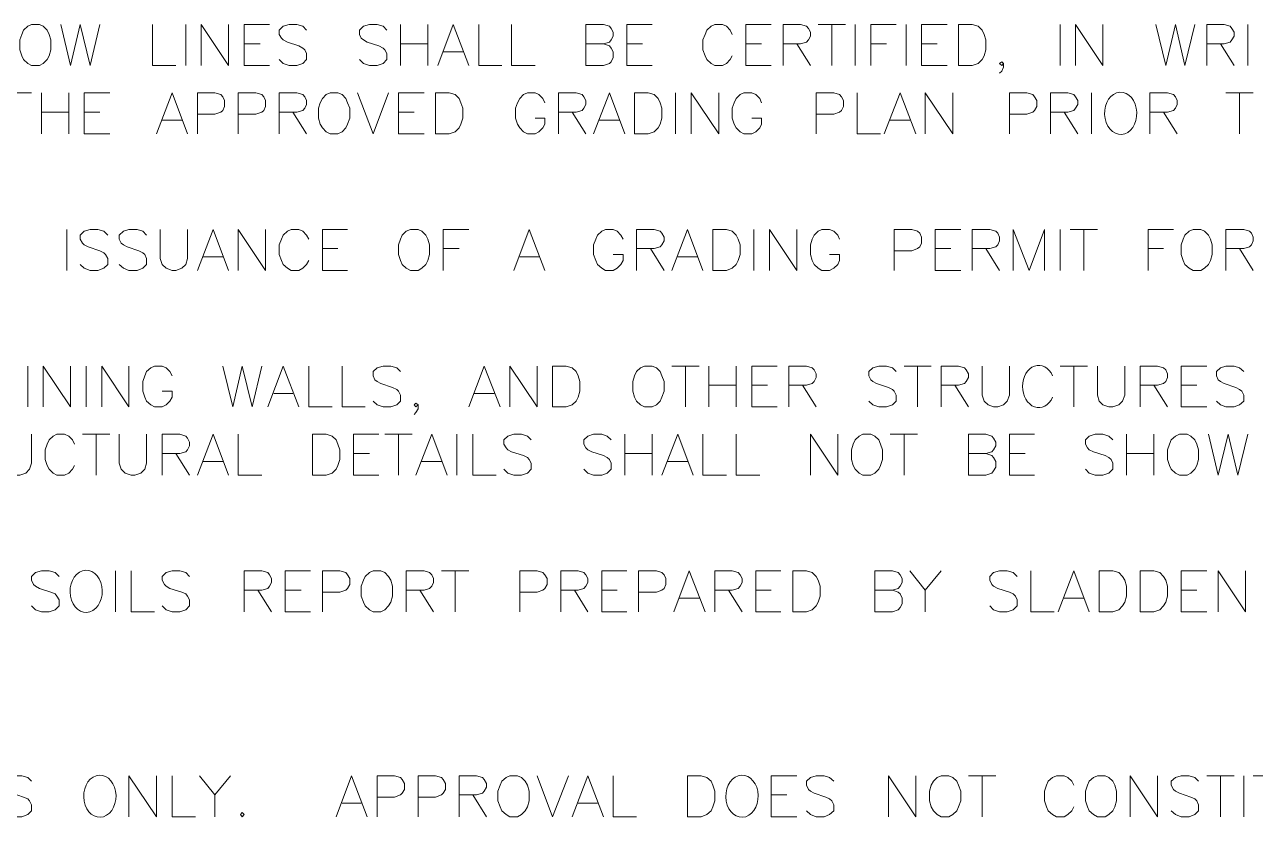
# Model space of a CAD drawing. Header units: millimetres. Extents: x -419 to 20046, y -14642 to 2638.
# Drawn here: x 30.655 to 33.058, y 7.071 to 8.623 of the extents above; entities that cross this region are included whole.
import ezdxf

# ---------------------------------------------------------------- set-up
doc = ezdxf.new("R2010")
doc.units = ezdxf.units.MM
doc.layers.add('PDF11_----TX03', color=7, linetype='Continuous')

msp = doc.modelspace()

# ---------------------------------------------------------------- linework, layer by layer
at = {"layer": 'PDF11_----TX03', "lineweight": 20}
for points in [[(30.6691, 8.6232), (30.6616, 8.6199), (30.6533, 8.6124), (30.65, 8.604), (30.6458, 8.5932), (30.6458, 8.574), (30.65, 8.5624), (30.6533, 8.5549), (30.6616, 8.5474), (30.6691, 8.5432), (30.6841, 8.5432), (30.6916, 8.5474), (30.6991, 8.5549), (30.7033, 8.5624), (30.7066, 8.574), (30.7066, 8.5932), (30.7033, 8.604), (30.6991, 8.6124), (30.6916, 8.6199), (30.6841, 8.6232)], [(32.4784, 8.5432), (32.4784, 8.6232), (32.5051, 8.6232), (32.5168, 8.6199), (32.5243, 8.6124), (32.5284, 8.604), (32.5318, 8.5932), (32.5318, 8.574), (32.5284, 8.5624), (32.5243, 8.5549), (32.5168, 8.5474), (32.5051, 8.5432)], [(31.2517, 8.4898), (31.2442, 8.4865), (31.2367, 8.479), (31.2325, 8.4707), (31.2292, 8.4598), (31.2292, 8.4407), (31.2325, 8.429), (31.2367, 8.4215), (31.2442, 8.414), (31.2517, 8.4098), (31.2667, 8.4098), (31.275, 8.414), (31.2825, 8.4215), (31.2858, 8.429), (31.29, 8.4407), (31.29, 8.4598), (31.2858, 8.4707), (31.2825, 8.479), (31.275, 8.4865), (31.2667, 8.4898)], [(31.4575, 8.4098), (31.4575, 8.4898), (31.4842, 8.4898), (31.4959, 8.4865), (31.5034, 8.479), (31.5067, 8.4707), (31.5109, 8.4598), (31.5109, 8.4407), (31.5067, 8.429), (31.5034, 8.4215), (31.4959, 8.414), (31.4842, 8.4098)], [(31.8459, 8.4098), (31.8459, 8.4898), (31.8725, 8.4898), (31.8842, 8.4865), (31.8917, 8.479), (31.8959, 8.4707), (31.8992, 8.4598), (31.8992, 8.4407), (31.8959, 8.429), (31.8917, 8.4215), (31.8842, 8.414), (31.8725, 8.4098)], [(31.4083, 8.2232), (31.4, 8.2198), (31.3925, 8.2123), (31.3892, 8.204), (31.385, 8.1932), (31.385, 8.174), (31.3892, 8.1623), (31.3925, 8.1548), (31.4, 8.1473), (31.4083, 8.1432), (31.4233, 8.1432), (31.4308, 8.1473), (31.4383, 8.1548), (31.4425, 8.1623), (31.4458, 8.174), (31.4458, 8.1932), (31.4425, 8.204), (31.4383, 8.2123), (31.4308, 8.2198), (31.4233, 8.2232)], [(31.9984, 8.1432), (31.9984, 8.2232), (32.0251, 8.2232), (32.0367, 8.2198), (32.0442, 8.2123), (32.0484, 8.204), (32.0517, 8.1932), (32.0517, 8.174), (32.0484, 8.1623), (32.0442, 8.1548), (32.0367, 8.1473), (32.0251, 8.1432)], [(32.936, 8.2232), (32.9285, 8.2198), (32.9201, 8.2123), (32.9168, 8.204), (32.9126, 8.1932), (32.9126, 8.174), (32.9168, 8.1623), (32.9201, 8.1548), (32.9285, 8.1473), (32.936, 8.1432), (32.951, 8.1432), (32.9585, 8.1473), (32.966, 8.1548), (32.9701, 8.1623), (32.9735, 8.174), (32.9735, 8.1932), (32.9701, 8.204), (32.966, 8.2123), (32.9585, 8.2198), (32.951, 8.2232)], [(31.6859, 7.8765), (31.6859, 7.9565), (31.7125, 7.9565), (31.7242, 7.9531), (31.7317, 7.9456), (31.7359, 7.9373), (31.7392, 7.9265), (31.7392, 7.9073), (31.7359, 7.8956), (31.7317, 7.8881), (31.7242, 7.8806), (31.7125, 7.8765)], [(31.865, 7.9565), (31.8575, 7.9531), (31.85, 7.9456), (31.8459, 7.9373), (31.8425, 7.9265), (31.8425, 7.9073), (31.8459, 7.8956), (31.85, 7.8881), (31.8575, 7.8806), (31.865, 7.8765), (31.8801, 7.8765), (31.8884, 7.8806), (31.8959, 7.8881), (31.8992, 7.8956), (31.9034, 7.9073), (31.9034, 7.9265), (31.8992, 7.9373), (31.8959, 7.9456), (31.8884, 7.9531), (31.8801, 7.9565)], [(31.2175, 7.7431), (31.2175, 7.8231), (31.2442, 7.8231), (31.2558, 7.8198), (31.2633, 7.8123), (31.2667, 7.804), (31.2708, 7.7931), (31.2708, 7.774), (31.2667, 7.7623), (31.2633, 7.7548), (31.2558, 7.7473), (31.2442, 7.7431)], [(32.2917, 7.8231), (32.2842, 7.8198), (32.2767, 7.8123), (32.2726, 7.804), (32.2692, 7.7931), (32.2692, 7.774), (32.2726, 7.7623), (32.2767, 7.7548), (32.2842, 7.7473), (32.2917, 7.7431), (32.3068, 7.7431), (32.3151, 7.7473), (32.3226, 7.7548), (32.3259, 7.7623), (32.3301, 7.774), (32.3301, 7.7931), (32.3259, 7.804), (32.3226, 7.8123), (32.3151, 7.8198), (32.3068, 7.8231)], [(32.9093, 7.8231), (32.9018, 7.8198), (32.8935, 7.8123), (32.8901, 7.804), (32.886, 7.7931), (32.886, 7.774), (32.8901, 7.7623), (32.8935, 7.7548), (32.9018, 7.7473), (32.9093, 7.7431), (32.9243, 7.7431), (32.9318, 7.7473), (32.9393, 7.7548), (32.9435, 7.7623), (32.9468, 7.774), (32.9468, 7.7931), (32.9435, 7.804), (32.9393, 7.8123), (32.9318, 7.8198), (32.9243, 7.8231)], [(31.3358, 7.5564), (31.3283, 7.5531), (31.32, 7.5456), (31.3167, 7.5381), (31.3125, 7.5264), (31.3125, 7.5073), (31.3167, 7.4956), (31.32, 7.4881), (31.3283, 7.4806), (31.3358, 7.4764), (31.3508, 7.4764), (31.3583, 7.4806), (31.3658, 7.4881), (31.37, 7.4956), (31.3733, 7.5073), (31.3733, 7.5264), (31.37, 7.5381), (31.3658, 7.5456), (31.3583, 7.5531), (31.3508, 7.5564)], [(32.1551, 7.4764), (32.1551, 7.5564), (32.1817, 7.5564), (32.1926, 7.5531), (32.2001, 7.5456), (32.2042, 7.5381), (32.2084, 7.5264), (32.2084, 7.5073), (32.2042, 7.4956), (32.2001, 7.4881), (32.1926, 7.4806), (32.1817, 7.4764)], [(32.7526, 7.4764), (32.7526, 7.5564), (32.7793, 7.5564), (32.791, 7.5531), (32.7985, 7.5456), (32.8026, 7.5381), (32.806, 7.5264), (32.806, 7.5073), (32.8026, 7.4956), (32.7985, 7.4881), (32.791, 7.4806), (32.7793, 7.4764)], [(32.8326, 7.4764), (32.8326, 7.5564), (32.8593, 7.5564), (32.871, 7.5531), (32.8785, 7.5456), (32.8826, 7.5381), (32.886, 7.5264), (32.886, 7.5073), (32.8826, 7.4956), (32.8785, 7.4881), (32.871, 7.4806), (32.8593, 7.4764)], [(31.6025, 7.1564), (31.595, 7.1531), (31.5867, 7.1456), (31.5834, 7.1381), (31.5792, 7.1264), (31.5792, 7.1072), (31.5834, 7.0956), (31.5867, 7.0881), (31.595, 7.0806), (31.6025, 7.0764), (31.6175, 7.0764), (31.625, 7.0806), (31.6325, 7.0881), (31.6367, 7.0956), (31.64, 7.1072), (31.64, 7.1264), (31.6367, 7.1381), (31.6325, 7.1456), (31.625, 7.1531), (31.6175, 7.1564)], [(31.9492, 7.0764), (31.9492, 7.1564), (31.9759, 7.1564), (31.9867, 7.1531), (31.9951, 7.1456), (31.9984, 7.1381), (32.0026, 7.1264), (32.0026, 7.1072), (31.9984, 7.0956), (31.9951, 7.0881), (31.9867, 7.0806), (31.9759, 7.0764)], [(32.4443, 7.1564), (32.4368, 7.1531), (32.4293, 7.1456), (32.4251, 7.1381), (32.4218, 7.1264), (32.4218, 7.1072), (32.4251, 7.0956), (32.4293, 7.0881), (32.4368, 7.0806), (32.4443, 7.0764), (32.4593, 7.0764), (32.4668, 7.0806), (32.4751, 7.0881), (32.4784, 7.0956), (32.4826, 7.1072), (32.4826, 7.1264), (32.4784, 7.1381), (32.4751, 7.1456), (32.4668, 7.1531), (32.4593, 7.1564)], [(32.7493, 7.1564), (32.7418, 7.1531), (32.7335, 7.1456), (32.7301, 7.1381), (32.726, 7.1264), (32.726, 7.1072), (32.7301, 7.0956), (32.7335, 7.0881), (32.7418, 7.0806), (32.7493, 7.0764), (32.7643, 7.0764), (32.7718, 7.0806), (32.7793, 7.0881), (32.7835, 7.0956), (32.7868, 7.1072), (32.7868, 7.1264), (32.7835, 7.1381), (32.7793, 7.1456), (32.7718, 7.1531), (32.7643, 7.1564)], [(31.08, 7.0847), (31.0767, 7.0806), (31.08, 7.0764), (31.0842, 7.0806)]]:
    msp.add_lwpolyline(points, close=True, dxfattribs=at)
for points in [[(30.7258, 8.6232), (30.745, 8.5432), (30.7641, 8.6232), (30.7833, 8.5432), (30.8025, 8.6232)], [(30.905, 8.6232), (30.905, 8.5432), (30.9508, 8.5432)], [(30.97, 8.6232), (30.97, 8.5432)], [(31, 8.5432), (31, 8.6232), (31.0533, 8.5432), (31.0533, 8.6232)], [(31.1333, 8.5432), (31.0842, 8.5432), (31.0842, 8.6232), (31.1333, 8.6232)], [(31.2058, 8.6124), (31.1983, 8.6199), (31.1867, 8.6232), (31.1717, 8.6232), (31.16, 8.6199), (31.1525, 8.6124), (31.1525, 8.604), (31.1567, 8.5965), (31.16, 8.5932), (31.1683, 8.589), (31.1908, 8.5815), (31.1983, 8.5774), (31.2025, 8.574), (31.2058, 8.5665), (31.2058, 8.5549), (31.1983, 8.5474), (31.1867, 8.5432), (31.1717, 8.5432), (31.16, 8.5474), (31.1525, 8.5549)], [(31.3625, 8.6124), (31.355, 8.6199), (31.3433, 8.6232), (31.3283, 8.6232), (31.3167, 8.6199), (31.3092, 8.6124), (31.3092, 8.604), (31.3125, 8.5965), (31.3167, 8.5932), (31.3242, 8.589), (31.3467, 8.5815), (31.355, 8.5774), (31.3583, 8.574), (31.3625, 8.5665), (31.3625, 8.5549), (31.355, 8.5474), (31.3433, 8.5432), (31.3283, 8.5432), (31.3167, 8.5474), (31.3092, 8.5549)], [(31.3892, 8.6232), (31.3892, 8.5432)], [(31.4425, 8.6232), (31.4425, 8.5432)], [(31.4617, 8.5432), (31.4917, 8.6232), (31.5225, 8.5432)], [(31.5417, 8.6232), (31.5417, 8.5432), (31.5867, 8.5432)], [(31.6059, 8.6232), (31.6059, 8.5432), (31.6517, 8.5432)], [(31.785, 8.5857), (31.7967, 8.5815), (31.8, 8.5774), (31.8042, 8.5699), (31.8042, 8.559), (31.8, 8.5507), (31.7967, 8.5474), (31.785, 8.5432), (31.7509, 8.5432), (31.7509, 8.6232), (31.785, 8.6232), (31.7967, 8.6199), (31.8, 8.6157), (31.8042, 8.6082), (31.8042, 8.6007), (31.8, 8.5932), (31.7967, 8.589), (31.785, 8.5857), (31.7509, 8.5857)], [(31.8801, 8.5432), (31.8309, 8.5432), (31.8309, 8.6232), (31.8801, 8.6232)], [(32.0367, 8.604), (32.0326, 8.6124), (32.0251, 8.6199), (32.0176, 8.6232), (32.0026, 8.6232), (31.9951, 8.6199), (31.9867, 8.6124), (31.9834, 8.604), (31.9792, 8.5932), (31.9792, 8.574), (31.9834, 8.5624), (31.9867, 8.5549), (31.9951, 8.5474), (32.0026, 8.5432), (32.0176, 8.5432), (32.0251, 8.5474), (32.0326, 8.5549), (32.0367, 8.5624)], [(32.1126, 8.5432), (32.0634, 8.5432), (32.0634, 8.6232), (32.1126, 8.6232)], [(32.1359, 8.5432), (32.1359, 8.6232), (32.1701, 8.6232), (32.1817, 8.6199), (32.1851, 8.6157), (32.1892, 8.6082), (32.1892, 8.6007), (32.1851, 8.5932), (32.1817, 8.589), (32.1701, 8.5857), (32.1359, 8.5857)], [(32.2042, 8.6232), (32.2576, 8.6232)], [(32.2309, 8.6232), (32.2309, 8.5432)], [(32.2767, 8.6232), (32.2767, 8.5432)], [(32.3068, 8.5432), (32.3068, 8.6232), (32.3568, 8.6232)], [(32.3759, 8.6232), (32.3759, 8.5432)], [(32.4559, 8.5432), (32.4059, 8.5432), (32.4059, 8.6232), (32.4559, 8.6232)], [(32.6768, 8.6232), (32.6768, 8.5432)], [(32.7068, 8.5432), (32.7068, 8.6232), (32.7601, 8.5432), (32.7601, 8.6232)], [(32.8635, 8.6232), (32.8826, 8.5432), (32.9018, 8.6232), (32.9201, 8.5432), (32.9393, 8.6232)], [(32.9626, 8.5432), (32.9626, 8.6232), (32.9968, 8.6232), (33.0085, 8.6199), (33.0118, 8.6157), (33.016, 8.6082), (33.016, 8.6007), (33.0118, 8.5932), (33.0085, 8.589), (32.9968, 8.5857), (32.9626, 8.5857)], [(33.0426, 8.6232), (33.0426, 8.5432)], [(31.0842, 8.5857), (31.115, 8.5857)], [(31.3892, 8.5857), (31.4425, 8.5857)], [(31.8309, 8.5857), (31.8617, 8.5857)], [(32.0634, 8.5857), (32.0934, 8.5857)], [(32.1626, 8.5857), (32.1892, 8.5432)], [(32.3068, 8.5857), (32.3376, 8.5857)], [(32.4059, 8.5857), (32.4368, 8.5857)], [(32.9893, 8.5857), (33.016, 8.5432)], [(31.4725, 8.5699), (31.5109, 8.5699)], [(32.5659, 8.5474), (32.5626, 8.5432), (32.5584, 8.5474), (32.5626, 8.5507), (32.5659, 8.5474), (32.5659, 8.5398), (32.5626, 8.5323), (32.5584, 8.5282)], [(30.6158, 8.4898), (30.6691, 8.4898)], [(30.6883, 8.4898), (30.6883, 8.4098)], [(30.7416, 8.4898), (30.7416, 8.4098)], [(30.8216, 8.4098), (30.7716, 8.4098), (30.7716, 8.4898), (30.8216, 8.4898)], [(30.9125, 8.4098), (30.9433, 8.4898), (30.9733, 8.4098)], [(30.9925, 8.4098), (30.9925, 8.4898), (31.0266, 8.4898), (31.0383, 8.4865), (31.0425, 8.4823), (31.0458, 8.4748), (31.0458, 8.4632), (31.0425, 8.4557), (31.0383, 8.4523), (31.0266, 8.4482), (30.9925, 8.4482)], [(31.0725, 8.4098), (31.0725, 8.4898), (31.1067, 8.4898), (31.1183, 8.4865), (31.1225, 8.4823), (31.1258, 8.4748), (31.1258, 8.4632), (31.1225, 8.4557), (31.1183, 8.4523), (31.1067, 8.4482), (31.0725, 8.4482)], [(31.1525, 8.4098), (31.1525, 8.4898), (31.1867, 8.4898), (31.1983, 8.4865), (31.2025, 8.4823), (31.2058, 8.4748), (31.2058, 8.4673), (31.2025, 8.4598), (31.1983, 8.4557), (31.1867, 8.4523), (31.1525, 8.4523)], [(31.305, 8.4898), (31.3358, 8.4098), (31.3658, 8.4898)], [(31.435, 8.4098), (31.385, 8.4098), (31.385, 8.4898), (31.435, 8.4898)], [(31.6709, 8.4707), (31.6667, 8.479), (31.6592, 8.4865), (31.6517, 8.4898), (31.6367, 8.4898), (31.6292, 8.4865), (31.6217, 8.479), (31.6175, 8.4707), (31.6134, 8.4598), (31.6134, 8.4407), (31.6175, 8.429), (31.6217, 8.4215), (31.6292, 8.414), (31.6367, 8.4098), (31.6517, 8.4098), (31.6592, 8.414), (31.6667, 8.4215), (31.6709, 8.429), (31.6709, 8.4407), (31.6517, 8.4407)], [(31.6975, 8.4098), (31.6975, 8.4898), (31.7317, 8.4898), (31.7434, 8.4865), (31.7467, 8.4823), (31.7509, 8.4748), (31.7509, 8.4673), (31.7467, 8.4598), (31.7434, 8.4557), (31.7317, 8.4523), (31.6975, 8.4523)], [(31.7659, 8.4098), (31.7967, 8.4898), (31.8267, 8.4098)], [(31.9259, 8.4898), (31.9259, 8.4098)], [(31.9567, 8.4098), (31.9567, 8.4898), (32.0101, 8.4098), (32.0101, 8.4898)], [(32.0934, 8.4707), (32.0901, 8.479), (32.0826, 8.4865), (32.0751, 8.4898), (32.0592, 8.4898), (32.0517, 8.4865), (32.0442, 8.479), (32.0401, 8.4707), (32.0367, 8.4598), (32.0367, 8.4407), (32.0401, 8.429), (32.0442, 8.4215), (32.0517, 8.414), (32.0592, 8.4098), (32.0751, 8.4098), (32.0826, 8.414), (32.0901, 8.4215), (32.0934, 8.429), (32.0934, 8.4407), (32.0751, 8.4407)], [(32.2001, 8.4098), (32.2001, 8.4898), (32.2351, 8.4898), (32.2459, 8.4865), (32.2501, 8.4823), (32.2534, 8.4748), (32.2534, 8.4632), (32.2501, 8.4557), (32.2459, 8.4523), (32.2351, 8.4482), (32.2001, 8.4482)], [(32.2801, 8.4898), (32.2801, 8.4098), (32.3259, 8.4098)], [(32.3334, 8.4098), (32.3643, 8.4898), (32.3951, 8.4098)], [(32.4134, 8.4098), (32.4134, 8.4898), (32.4668, 8.4098), (32.4668, 8.4898)], [(32.5776, 8.4098), (32.5776, 8.4898), (32.6118, 8.4898), (32.6234, 8.4865), (32.6268, 8.4823), (32.6309, 8.4748), (32.6309, 8.4632), (32.6268, 8.4557), (32.6234, 8.4523), (32.6118, 8.4482), (32.5776, 8.4482)], [(32.6576, 8.4098), (32.6576, 8.4898), (32.6918, 8.4898), (32.7034, 8.4865), (32.7068, 8.4823), (32.711, 8.4748), (32.711, 8.4673), (32.7068, 8.4598), (32.7034, 8.4557), (32.6918, 8.4523), (32.6576, 8.4523)], [(32.7376, 8.4898), (32.7376, 8.4098)], [(32.8518, 8.4098), (32.8518, 8.4898), (32.886, 8.4898), (32.8976, 8.4865), (32.9018, 8.4823), (32.9051, 8.4748), (32.9051, 8.4673), (32.9018, 8.4598), (32.8976, 8.4557), (32.886, 8.4523), (32.8518, 8.4523)], [(33.0001, 8.4898), (33.0535, 8.4898)], [(33.0268, 8.4898), (33.0268, 8.4098)], [(30.6883, 8.4523), (30.7416, 8.4523)], [(30.7716, 8.4523), (30.8025, 8.4523)], [(30.9241, 8.4365), (30.9625, 8.4365)], [(31.1792, 8.4523), (31.2058, 8.4098)], [(31.385, 8.4523), (31.4158, 8.4523)], [(31.7242, 8.4523), (31.7509, 8.4098)], [(31.7775, 8.4365), (31.8159, 8.4365)], [(32.3451, 8.4365), (32.3834, 8.4365)], [(32.6843, 8.4523), (32.711, 8.4098)], [(32.8785, 8.4523), (32.9051, 8.4098)], [(30.7375, 8.2232), (30.7375, 8.1432)], [(30.8175, 8.2123), (30.81, 8.2198), (30.7983, 8.2232), (30.7833, 8.2232), (30.7716, 8.2198), (30.7641, 8.2123), (30.7641, 8.204), (30.7683, 8.1965), (30.7716, 8.1932), (30.7791, 8.189), (30.8025, 8.1815), (30.81, 8.1773), (30.8133, 8.174), (30.8175, 8.1665), (30.8175, 8.1548), (30.81, 8.1473), (30.7983, 8.1432), (30.7833, 8.1432), (30.7716, 8.1473), (30.7641, 8.1548)], [(30.8933, 8.2123), (30.8858, 8.2198), (30.875, 8.2232), (30.8591, 8.2232), (30.8483, 8.2198), (30.84, 8.2123), (30.84, 8.204), (30.8441, 8.1965), (30.8483, 8.1932), (30.8558, 8.189), (30.8783, 8.1815), (30.8858, 8.1773), (30.89, 8.174), (30.8933, 8.1665), (30.8933, 8.1548), (30.8858, 8.1473), (30.875, 8.1432), (30.8591, 8.1432), (30.8483, 8.1473), (30.84, 8.1548)], [(30.92, 8.2232), (30.92, 8.1665), (30.9241, 8.1548), (30.9316, 8.1473), (30.9433, 8.1432), (30.9508, 8.1432), (30.9625, 8.1473), (30.97, 8.1548), (30.9733, 8.1665), (30.9733, 8.2232)], [(30.9925, 8.1432), (31.0233, 8.2232), (31.0533, 8.1432)], [(31.0725, 8.1432), (31.0725, 8.2232), (31.1258, 8.1432), (31.1258, 8.2232)], [(31.21, 8.204), (31.2058, 8.2123), (31.1983, 8.2198), (31.1908, 8.2232), (31.1758, 8.2232), (31.1683, 8.2198), (31.16, 8.2123), (31.1567, 8.204), (31.1525, 8.1932), (31.1525, 8.174), (31.1567, 8.1623), (31.16, 8.1548), (31.1683, 8.1473), (31.1758, 8.1432), (31.1908, 8.1432), (31.1983, 8.1473), (31.2058, 8.1548), (31.21, 8.1623)], [(31.2858, 8.1432), (31.2367, 8.1432), (31.2367, 8.2232), (31.2858, 8.2232)], [(31.4725, 8.1432), (31.4725, 8.2232), (31.5225, 8.2232)], [(31.61, 8.1432), (31.64, 8.2232), (31.6709, 8.1432)], [(31.8234, 8.204), (31.8192, 8.2123), (31.8117, 8.2198), (31.8042, 8.2232), (31.7892, 8.2232), (31.7817, 8.2198), (31.7734, 8.2123), (31.77, 8.204), (31.7659, 8.1932), (31.7659, 8.174), (31.77, 8.1623), (31.7734, 8.1548), (31.7817, 8.1473), (31.7892, 8.1432), (31.8042, 8.1432), (31.8117, 8.1473), (31.8192, 8.1548), (31.8234, 8.1623), (31.8234, 8.174), (31.8042, 8.174)], [(31.85, 8.1432), (31.85, 8.2232), (31.8842, 8.2232), (31.8959, 8.2198), (31.8992, 8.2157), (31.9034, 8.2082), (31.9034, 8.2007), (31.8992, 8.1932), (31.8959, 8.189), (31.8842, 8.1857), (31.85, 8.1857)], [(31.9184, 8.1432), (31.9492, 8.2232), (31.9792, 8.1432)], [(32.0784, 8.2232), (32.0784, 8.1432)], [(32.1092, 8.1432), (32.1092, 8.2232), (32.1626, 8.1432), (32.1626, 8.2232)], [(32.2459, 8.204), (32.2426, 8.2123), (32.2351, 8.2198), (32.2267, 8.2232), (32.2117, 8.2232), (32.2042, 8.2198), (32.1967, 8.2123), (32.1926, 8.204), (32.1892, 8.1932), (32.1892, 8.174), (32.1926, 8.1623), (32.1967, 8.1548), (32.2042, 8.1473), (32.2117, 8.1432), (32.2267, 8.1432), (32.2351, 8.1473), (32.2426, 8.1548), (32.2459, 8.1623), (32.2459, 8.174), (32.2267, 8.174)], [(32.3526, 8.1432), (32.3526, 8.2232), (32.3868, 8.2232), (32.3984, 8.2198), (32.4026, 8.2157), (32.4059, 8.2082), (32.4059, 8.1965), (32.4026, 8.189), (32.3984, 8.1857), (32.3868, 8.1815), (32.3526, 8.1815)], [(32.4826, 8.1432), (32.4326, 8.1432), (32.4326, 8.2232), (32.4826, 8.2232)], [(32.5051, 8.1432), (32.5051, 8.2232), (32.5393, 8.2232), (32.5509, 8.2198), (32.5551, 8.2157), (32.5584, 8.2082), (32.5584, 8.2007), (32.5551, 8.1932), (32.5509, 8.189), (32.5393, 8.1857), (32.5051, 8.1857)], [(32.5851, 8.1432), (32.5851, 8.2232), (32.6159, 8.1432), (32.6459, 8.2232), (32.6459, 8.1432)], [(32.6768, 8.2232), (32.6768, 8.1432)], [(32.6959, 8.2232), (32.7493, 8.2232)], [(32.7226, 8.2232), (32.7226, 8.1432)], [(32.8485, 8.1432), (32.8485, 8.2232), (32.8976, 8.2232)], [(33.0001, 8.1432), (33.0001, 8.2232), (33.0351, 8.2232), (33.046, 8.2198), (33.0501, 8.2157), (33.0535, 8.2082), (33.0535, 8.2007), (33.0501, 8.1932), (33.046, 8.189), (33.0351, 8.1857), (33.0001, 8.1857)], [(31.0041, 8.1698), (31.0425, 8.1698)], [(31.2367, 8.1857), (31.2667, 8.1857)], [(31.4725, 8.1857), (31.5034, 8.1857)], [(31.6217, 8.1698), (31.6592, 8.1698)], [(31.8767, 8.1857), (31.9034, 8.1432)], [(31.9301, 8.1698), (31.9684, 8.1698)], [(32.4326, 8.1857), (32.4634, 8.1857)], [(32.5318, 8.1857), (32.5584, 8.1432)], [(32.8485, 8.1857), (32.8785, 8.1857)], [(33.0268, 8.1857), (33.0535, 8.1432)], [(30.6616, 7.9565), (30.6616, 7.8765)], [(30.6916, 7.8765), (30.6916, 7.9565), (30.745, 7.8765), (30.745, 7.9565)], [(30.7758, 7.9565), (30.7758, 7.8765)], [(30.8058, 7.8765), (30.8058, 7.9565), (30.8591, 7.8765), (30.8591, 7.9565)], [(30.9433, 7.9373), (30.9391, 7.9456), (30.9316, 7.9531), (30.9241, 7.9565), (30.9091, 7.9565), (30.9016, 7.9531), (30.8933, 7.9456), (30.89, 7.9373), (30.8858, 7.9265), (30.8858, 7.9073), (30.89, 7.8956), (30.8933, 7.8881), (30.9016, 7.8806), (30.9091, 7.8765), (30.9241, 7.8765), (30.9316, 7.8806), (30.9391, 7.8881), (30.9433, 7.8956), (30.9433, 7.9073), (30.9241, 7.9073)], [(31.0425, 7.9565), (31.0617, 7.8765), (31.08, 7.9565), (31.0992, 7.8765), (31.1183, 7.9565)], [(31.13, 7.8765), (31.16, 7.9565), (31.1908, 7.8765)], [(31.21, 7.9565), (31.21, 7.8765), (31.2558, 7.8765)], [(31.275, 7.9565), (31.275, 7.8765), (31.32, 7.8765)], [(31.3892, 7.9456), (31.3817, 7.9531), (31.37, 7.9565), (31.355, 7.9565), (31.3433, 7.9531), (31.3358, 7.9456), (31.3358, 7.9373), (31.3392, 7.9298), (31.3433, 7.9265), (31.3508, 7.9223), (31.3733, 7.9148), (31.3817, 7.9106), (31.385, 7.9073), (31.3892, 7.8998), (31.3892, 7.8881), (31.3817, 7.8806), (31.37, 7.8765), (31.355, 7.8765), (31.3433, 7.8806), (31.3358, 7.8881)], [(31.5225, 7.8765), (31.5525, 7.9565), (31.5834, 7.8765)], [(31.6025, 7.8765), (31.6025, 7.9565), (31.6559, 7.8765), (31.6559, 7.9565)], [(31.9184, 7.9565), (31.9717, 7.9565)], [(31.9451, 7.9565), (31.9451, 7.8765)], [(31.9909, 7.9565), (31.9909, 7.8765)], [(32.0442, 7.9565), (32.0442, 7.8765)], [(32.1242, 7.8765), (32.0751, 7.8765), (32.0751, 7.9565), (32.1242, 7.9565)], [(32.1467, 7.8765), (32.1467, 7.9565), (32.1817, 7.9565), (32.1926, 7.9531), (32.1967, 7.949), (32.2001, 7.9415), (32.2001, 7.934), (32.1967, 7.9265), (32.1926, 7.9223), (32.1817, 7.919), (32.1467, 7.919)], [(32.3568, 7.9456), (32.3493, 7.9531), (32.3376, 7.9565), (32.3226, 7.9565), (32.3109, 7.9531), (32.3034, 7.9456), (32.3034, 7.9373), (32.3068, 7.9298), (32.3109, 7.9265), (32.3184, 7.9223), (32.3418, 7.9148), (32.3493, 7.9106), (32.3526, 7.9073), (32.3568, 7.8998), (32.3568, 7.8881), (32.3493, 7.8806), (32.3376, 7.8765), (32.3226, 7.8765), (32.3109, 7.8806), (32.3034, 7.8881)], [(32.3718, 7.9565), (32.4251, 7.9565)], [(32.3984, 7.9565), (32.3984, 7.8765)], [(32.4443, 7.8765), (32.4443, 7.9565), (32.4784, 7.9565), (32.4901, 7.9531), (32.4934, 7.949), (32.4976, 7.9415), (32.4976, 7.934), (32.4934, 7.9265), (32.4901, 7.9223), (32.4784, 7.919), (32.4443, 7.919)], [(32.5243, 7.9565), (32.5243, 7.8998), (32.5284, 7.8881), (32.5359, 7.8806), (32.5468, 7.8765), (32.5551, 7.8765), (32.5659, 7.8806), (32.5734, 7.8881), (32.5776, 7.8998), (32.5776, 7.9565)], [(32.6768, 7.9565), (32.7301, 7.9565)], [(32.7034, 7.9565), (32.7034, 7.8765)], [(32.7493, 7.9565), (32.7493, 7.8998), (32.7526, 7.8881), (32.7601, 7.8806), (32.7718, 7.8765), (32.7793, 7.8765), (32.791, 7.8806), (32.7985, 7.8881), (32.8026, 7.8998), (32.8026, 7.9565)], [(32.8326, 7.8765), (32.8326, 7.9565), (32.8668, 7.9565), (32.8785, 7.9531), (32.8826, 7.949), (32.886, 7.9415), (32.886, 7.934), (32.8826, 7.9265), (32.8785, 7.9223), (32.8668, 7.919), (32.8326, 7.919)], [(32.9626, 7.8765), (32.9126, 7.8765), (32.9126, 7.9565), (32.9626, 7.9565)], [(33.0351, 7.9456), (33.0268, 7.9531), (33.016, 7.9565), (33.0001, 7.9565), (32.9893, 7.9531), (32.9818, 7.9456), (32.9818, 7.9373), (32.9851, 7.9298), (32.9893, 7.9265), (32.9968, 7.9223), (33.0193, 7.9148), (33.0268, 7.9106), (33.031, 7.9073), (33.0351, 7.8998), (33.0351, 7.8881), (33.0268, 7.8806), (33.016, 7.8765), (33.0001, 7.8765), (32.9893, 7.8806), (32.9818, 7.8881)], [(31.9909, 7.919), (32.0442, 7.919)], [(32.0751, 7.919), (32.1051, 7.919)], [(32.1734, 7.919), (32.2001, 7.8765)], [(32.4709, 7.919), (32.4976, 7.8765)], [(32.8593, 7.919), (32.886, 7.8765)], [(32.9126, 7.919), (32.9435, 7.919)], [(31.1417, 7.9031), (31.1792, 7.9031)], [(31.4233, 7.8806), (31.4192, 7.8765), (31.4158, 7.8806), (31.4192, 7.884), (31.4233, 7.8806), (31.4233, 7.8731), (31.4192, 7.8656), (31.4158, 7.8615)], [(31.5334, 7.9031), (31.5717, 7.9031)], [(30.6158, 7.8231), (30.6158, 7.7665), (30.6191, 7.7548), (30.6266, 7.7473), (30.6383, 7.7431), (30.6458, 7.7431), (30.6575, 7.7473), (30.665, 7.7548), (30.6691, 7.7665), (30.6691, 7.8231)], [(30.7525, 7.804), (30.7491, 7.8123), (30.7416, 7.8198), (30.7333, 7.8231), (30.7183, 7.8231), (30.7108, 7.8198), (30.7033, 7.8123), (30.6991, 7.804), (30.6958, 7.7931), (30.6958, 7.774), (30.6991, 7.7623), (30.7033, 7.7548), (30.7108, 7.7473), (30.7183, 7.7431), (30.7333, 7.7431), (30.7416, 7.7473), (30.7491, 7.7548), (30.7525, 7.7623)], [(30.7683, 7.8231), (30.8216, 7.8231)], [(30.795, 7.8231), (30.795, 7.7431)], [(30.84, 7.8231), (30.84, 7.7665), (30.8441, 7.7548), (30.8516, 7.7473), (30.8633, 7.7431), (30.8708, 7.7431), (30.8825, 7.7473), (30.89, 7.7548), (30.8933, 7.7665), (30.8933, 7.8231)], [(30.9241, 7.7431), (30.9241, 7.8231), (30.9583, 7.8231), (30.97, 7.8198), (30.9733, 7.8156), (30.9775, 7.8081), (30.9775, 7.8006), (30.9733, 7.7931), (30.97, 7.789), (30.9583, 7.7856), (30.9241, 7.7856)], [(30.9925, 7.7431), (31.0233, 7.8231), (31.0533, 7.7431)], [(31.0725, 7.8231), (31.0725, 7.7431), (31.1183, 7.7431)], [(31.3467, 7.7431), (31.2975, 7.7431), (31.2975, 7.8231), (31.3467, 7.8231)], [(31.3583, 7.8231), (31.4117, 7.8231)], [(31.385, 7.8231), (31.385, 7.7431)], [(31.4192, 7.7431), (31.45, 7.8231), (31.48, 7.7431)], [(31.4992, 7.8231), (31.4992, 7.7431)], [(31.53, 7.8231), (31.53, 7.7431), (31.5759, 7.7431)], [(31.6442, 7.8123), (31.6367, 7.8198), (31.625, 7.8231), (31.61, 7.8231), (31.5984, 7.8198), (31.5909, 7.8123), (31.5909, 7.804), (31.595, 7.7965), (31.5984, 7.7931), (31.6059, 7.789), (31.6292, 7.7815), (31.6367, 7.7781), (31.64, 7.774), (31.6442, 7.7665), (31.6442, 7.7548), (31.6367, 7.7473), (31.625, 7.7431), (31.61, 7.7431), (31.5984, 7.7473), (31.5909, 7.7548)], [(31.8, 7.8123), (31.7925, 7.8198), (31.7817, 7.8231), (31.7659, 7.8231), (31.755, 7.8198), (31.7467, 7.8123), (31.7467, 7.804), (31.7509, 7.7965), (31.755, 7.7931), (31.7625, 7.789), (31.785, 7.7815), (31.7925, 7.7781), (31.7967, 7.774), (31.8, 7.7665), (31.8, 7.7548), (31.7925, 7.7473), (31.7817, 7.7431), (31.7659, 7.7431), (31.755, 7.7473), (31.7467, 7.7548)], [(31.8267, 7.8231), (31.8267, 7.7431)], [(31.8801, 7.8231), (31.8801, 7.7431)], [(31.8992, 7.7431), (31.9301, 7.8231), (31.9601, 7.7431)], [(31.9792, 7.8231), (31.9792, 7.7431), (32.0251, 7.7431)], [(32.0442, 7.8231), (32.0442, 7.7431), (32.0901, 7.7431)], [(32.1892, 7.7431), (32.1892, 7.8231), (32.2426, 7.7431), (32.2426, 7.8231)], [(32.3451, 7.8231), (32.3984, 7.8231)], [(32.3718, 7.8231), (32.3718, 7.7431)], [(32.5318, 7.7856), (32.5434, 7.7815), (32.5468, 7.7781), (32.5509, 7.7698), (32.5509, 7.759), (32.5468, 7.7515), (32.5434, 7.7473), (32.5318, 7.7431), (32.4976, 7.7431), (32.4976, 7.8231), (32.5318, 7.8231), (32.5434, 7.8198), (32.5468, 7.8156), (32.5509, 7.8081), (32.5509, 7.8006), (32.5468, 7.7931), (32.5434, 7.789), (32.5318, 7.7856), (32.4976, 7.7856)], [(32.6268, 7.7431), (32.5776, 7.7431), (32.5776, 7.8231), (32.6268, 7.8231)], [(32.7793, 7.8123), (32.7718, 7.8198), (32.7601, 7.8231), (32.7451, 7.8231), (32.7335, 7.8198), (32.726, 7.8123), (32.726, 7.804), (32.7301, 7.7965), (32.7335, 7.7931), (32.7418, 7.789), (32.7643, 7.7815), (32.7718, 7.7781), (32.776, 7.774), (32.7793, 7.7665), (32.7793, 7.7548), (32.7718, 7.7473), (32.7601, 7.7431), (32.7451, 7.7431), (32.7335, 7.7473), (32.726, 7.7548)], [(32.806, 7.8231), (32.806, 7.7431)], [(32.8593, 7.8231), (32.8593, 7.7431)], [(32.966, 7.8231), (32.9851, 7.7431), (33.0043, 7.8231), (33.0235, 7.7431), (33.0426, 7.8231)], [(30.9508, 7.7856), (30.9775, 7.7431)], [(31.2975, 7.7856), (31.3283, 7.7856)], [(31.8267, 7.7856), (31.8801, 7.7856)], [(32.5776, 7.7856), (32.6084, 7.7856)], [(32.806, 7.7856), (32.8593, 7.7856)], [(31.0041, 7.7698), (31.0425, 7.7698)], [(31.4308, 7.7698), (31.4692, 7.7698)], [(31.9109, 7.7698), (31.9492, 7.7698)], [(30.7225, 7.5456), (30.715, 7.5531), (30.7033, 7.5564), (30.6883, 7.5564), (30.6766, 7.5531), (30.6691, 7.5456), (30.6691, 7.5381), (30.6725, 7.5298), (30.6766, 7.5264), (30.6841, 7.5223), (30.7066, 7.5148), (30.715, 7.5114), (30.7183, 7.5073), (30.7225, 7.4998), (30.7225, 7.4881), (30.715, 7.4806), (30.7033, 7.4764), (30.6883, 7.4764), (30.6766, 7.4806), (30.6691, 7.4881)], [(30.8325, 7.5564), (30.8325, 7.4764)], [(30.8633, 7.5564), (30.8633, 7.4764), (30.9091, 7.4764)], [(30.9775, 7.5456), (30.97, 7.5531), (30.9583, 7.5564), (30.9433, 7.5564), (30.9316, 7.5531), (30.9241, 7.5456), (30.9241, 7.5381), (30.9283, 7.5298), (30.9316, 7.5264), (30.9391, 7.5223), (30.9625, 7.5148), (30.97, 7.5114), (30.9733, 7.5073), (30.9775, 7.4998), (30.9775, 7.4881), (30.97, 7.4806), (30.9583, 7.4764), (30.9433, 7.4764), (30.9316, 7.4806), (30.9241, 7.4881)], [(31.0842, 7.4764), (31.0842, 7.5564), (31.1183, 7.5564), (31.13, 7.5531), (31.1333, 7.5489), (31.1375, 7.5414), (31.1375, 7.5339), (31.1333, 7.5264), (31.13, 7.5223), (31.1183, 7.5189), (31.0842, 7.5189)], [(31.2133, 7.4764), (31.1642, 7.4764), (31.1642, 7.5564), (31.2133, 7.5564)], [(31.2367, 7.4764), (31.2367, 7.5564), (31.2708, 7.5564), (31.2825, 7.5531), (31.2858, 7.5489), (31.29, 7.5414), (31.29, 7.5298), (31.2858, 7.5223), (31.2825, 7.5189), (31.2708, 7.5148), (31.2367, 7.5148)], [(31.4, 7.4764), (31.4, 7.5564), (31.435, 7.5564), (31.4458, 7.5531), (31.45, 7.5489), (31.4533, 7.5414), (31.4533, 7.5339), (31.45, 7.5264), (31.4458, 7.5223), (31.435, 7.5189), (31.4, 7.5189)], [(31.4692, 7.5564), (31.5225, 7.5564)], [(31.4959, 7.5564), (31.4959, 7.4764)], [(31.6217, 7.4764), (31.6217, 7.5564), (31.6559, 7.5564), (31.6667, 7.5531), (31.6709, 7.5489), (31.675, 7.5414), (31.675, 7.5298), (31.6709, 7.5223), (31.6667, 7.5189), (31.6559, 7.5148), (31.6217, 7.5148)], [(31.7017, 7.4764), (31.7017, 7.5564), (31.7359, 7.5564), (31.7467, 7.5531), (31.7509, 7.5489), (31.755, 7.5414), (31.755, 7.5339), (31.7509, 7.5264), (31.7467, 7.5223), (31.7359, 7.5189), (31.7017, 7.5189)], [(31.8309, 7.4764), (31.7817, 7.4764), (31.7817, 7.5564), (31.8309, 7.5564)], [(31.8534, 7.4764), (31.8534, 7.5564), (31.8884, 7.5564), (31.8992, 7.5531), (31.9034, 7.5489), (31.9067, 7.5414), (31.9067, 7.5298), (31.9034, 7.5223), (31.8992, 7.5189), (31.8884, 7.5148), (31.8534, 7.5148)], [(31.9226, 7.4764), (31.9526, 7.5564), (31.9834, 7.4764)], [(32.0026, 7.4764), (32.0026, 7.5564), (32.0367, 7.5564), (32.0484, 7.5531), (32.0517, 7.5489), (32.0559, 7.5414), (32.0559, 7.5339), (32.0517, 7.5264), (32.0484, 7.5223), (32.0367, 7.5189), (32.0026, 7.5189)], [(32.1317, 7.4764), (32.0826, 7.4764), (32.0826, 7.5564), (32.1317, 7.5564)], [(32.3493, 7.5189), (32.3601, 7.5148), (32.3643, 7.5114), (32.3684, 7.5031), (32.3684, 7.4923), (32.3643, 7.4848), (32.3601, 7.4806), (32.3493, 7.4764), (32.3151, 7.4764), (32.3151, 7.5564), (32.3493, 7.5564), (32.3601, 7.5531), (32.3643, 7.5489), (32.3684, 7.5414), (32.3684, 7.5339), (32.3643, 7.5264), (32.3601, 7.5223), (32.3493, 7.5189), (32.3151, 7.5189)], [(32.3834, 7.5564), (32.4134, 7.5189), (32.4134, 7.4764)], [(32.4443, 7.5564), (32.4134, 7.5189)], [(32.5926, 7.5456), (32.5851, 7.5531), (32.5734, 7.5564), (32.5584, 7.5564), (32.5468, 7.5531), (32.5393, 7.5456), (32.5393, 7.5381), (32.5434, 7.5298), (32.5468, 7.5264), (32.5551, 7.5223), (32.5776, 7.5148), (32.5851, 7.5114), (32.5893, 7.5073), (32.5926, 7.4998), (32.5926, 7.4881), (32.5851, 7.4806), (32.5734, 7.4764), (32.5584, 7.4764), (32.5468, 7.4806), (32.5393, 7.4881)], [(32.6193, 7.5564), (32.6193, 7.4764), (32.6651, 7.4764)], [(32.6726, 7.4764), (32.7034, 7.5564), (32.7335, 7.4764)], [(32.9626, 7.4764), (32.9126, 7.4764), (32.9126, 7.5564), (32.9626, 7.5564)], [(32.9851, 7.4764), (32.9851, 7.5564), (33.0385, 7.4764), (33.0385, 7.5564)], [(31.1108, 7.5189), (31.1375, 7.4764)], [(31.1642, 7.5189), (31.195, 7.5189)], [(31.4267, 7.5189), (31.4533, 7.4764)], [(31.7284, 7.5189), (31.755, 7.4764)], [(31.7817, 7.5189), (31.8117, 7.5189)], [(31.9334, 7.5031), (31.9717, 7.5031)], [(32.0292, 7.5189), (32.0559, 7.4764)], [(32.0826, 7.5189), (32.1126, 7.5189)], [(32.6843, 7.5031), (32.7226, 7.5031)], [(32.9126, 7.5189), (32.9435, 7.5189)], [(30.6691, 7.1456), (30.6616, 7.1531), (30.65, 7.1564), (30.635, 7.1564), (30.6233, 7.1531), (30.6158, 7.1456), (30.6158, 7.1381), (30.6191, 7.1297), (30.6233, 7.1264), (30.6308, 7.1222), (30.6533, 7.1147), (30.6616, 7.1114), (30.665, 7.1072), (30.6691, 7.0997), (30.6691, 7.0881), (30.6616, 7.0806), (30.65, 7.0764), (30.635, 7.0764), (30.6233, 7.0806), (30.6158, 7.0881)], [(30.8591, 7.0764), (30.8591, 7.1564), (30.9125, 7.0764), (30.9125, 7.1564)], [(30.9433, 7.1564), (30.9433, 7.0764), (30.9891, 7.0764)], [(30.9966, 7.1564), (31.0266, 7.1189), (31.0266, 7.0764)], [(31.0575, 7.1564), (31.0266, 7.1189)], [(31.2633, 7.0764), (31.2933, 7.1564), (31.3242, 7.0764)], [(31.3433, 7.0764), (31.3433, 7.1564), (31.3775, 7.1564), (31.3892, 7.1531), (31.3925, 7.1489), (31.3967, 7.1414), (31.3967, 7.1297), (31.3925, 7.1222), (31.3892, 7.1189), (31.3775, 7.1147), (31.3433, 7.1147)], [(31.4233, 7.0764), (31.4233, 7.1564), (31.4575, 7.1564), (31.4692, 7.1531), (31.4725, 7.1489), (31.4767, 7.1414), (31.4767, 7.1297), (31.4725, 7.1222), (31.4692, 7.1189), (31.4575, 7.1147), (31.4233, 7.1147)], [(31.5034, 7.0764), (31.5034, 7.1564), (31.5375, 7.1564), (31.5492, 7.1531), (31.5525, 7.1489), (31.5567, 7.1414), (31.5567, 7.1339), (31.5525, 7.1264), (31.5492, 7.1222), (31.5375, 7.1189), (31.5034, 7.1189)], [(31.6559, 7.1564), (31.6859, 7.0764), (31.7167, 7.1564)], [(31.7242, 7.0764), (31.755, 7.1564), (31.785, 7.0764)], [(31.8042, 7.1564), (31.8042, 7.0764), (31.85, 7.0764)], [(32.1626, 7.0764), (32.1126, 7.0764), (32.1126, 7.1564), (32.1626, 7.1564)], [(32.2351, 7.1456), (32.2267, 7.1531), (32.2159, 7.1564), (32.2001, 7.1564), (32.1892, 7.1531), (32.1817, 7.1456), (32.1817, 7.1381), (32.1851, 7.1297), (32.1892, 7.1264), (32.1967, 7.1222), (32.2192, 7.1147), (32.2267, 7.1114), (32.2309, 7.1072), (32.2351, 7.0997), (32.2351, 7.0881), (32.2267, 7.0806), (32.2159, 7.0764), (32.2001, 7.0764), (32.1892, 7.0806), (32.1817, 7.0881)], [(32.3418, 7.0764), (32.3418, 7.1564), (32.3951, 7.0764), (32.3951, 7.1564)], [(32.4976, 7.1564), (32.5509, 7.1564)], [(32.5243, 7.1564), (32.5243, 7.0764)], [(32.7034, 7.1381), (32.6993, 7.1456), (32.6918, 7.1531), (32.6843, 7.1564), (32.6693, 7.1564), (32.6618, 7.1531), (32.6534, 7.1456), (32.6501, 7.1381), (32.6459, 7.1264), (32.6459, 7.1072), (32.6501, 7.0956), (32.6534, 7.0881), (32.6618, 7.0806), (32.6693, 7.0764), (32.6843, 7.0764), (32.6918, 7.0806), (32.6993, 7.0881), (32.7034, 7.0956)], [(32.8135, 7.0764), (32.8135, 7.1564), (32.8668, 7.0764), (32.8668, 7.1564)], [(32.9468, 7.1456), (32.9393, 7.1531), (32.9285, 7.1564), (32.9126, 7.1564), (32.9018, 7.1531), (32.8935, 7.1456), (32.8935, 7.1381), (32.8976, 7.1297), (32.9018, 7.1264), (32.9093, 7.1222), (32.9318, 7.1147), (32.9393, 7.1114), (32.9435, 7.1072), (32.9468, 7.0997), (32.9468, 7.0881), (32.9393, 7.0806), (32.9285, 7.0764), (32.9126, 7.0764), (32.9018, 7.0806), (32.8935, 7.0881)], [(32.9626, 7.1564), (33.016, 7.1564)], [(32.9893, 7.1564), (32.9893, 7.0764)], [(33.0351, 7.1564), (33.0351, 7.0764)], [(33.0535, 7.1564), (33.1068, 7.1564)], [(31.53, 7.1189), (31.5567, 7.0764)], [(32.1126, 7.1189), (32.1434, 7.1189)], [(31.275, 7.1031), (31.3125, 7.1031)], [(31.7359, 7.1031), (31.7734, 7.1031)]]:
    msp.add_lwpolyline(points, dxfattribs=at)
for centre, major_axis, ratio, start_param, end_param in [((32.7948, 8.4499), (-0.0002, 0.0413), 0.759571, 0.2486793181553678, 6.531864625334953), ((32.6347, 7.9165), (-0.0001, 0.0413), 0.759566, 5.237795, 10.462736), ((30.7755, 7.5165), (0.0004, 0.0411), 0.767522, 0.243521, 6.526706), ((30.8022, 7.1164), (0.0004, 0.0411), 0.767522, 0.243521, 6.526706), ((32.0556, 7.1164), (0.0004, 0.0411), 0.767522, 0.243521, 6.526706)]:
    msp.add_ellipse(centre, major_axis=major_axis, ratio=ratio, start_param=start_param, end_param=end_param, dxfattribs=at)

doc.saveas('drawing.dxf')
